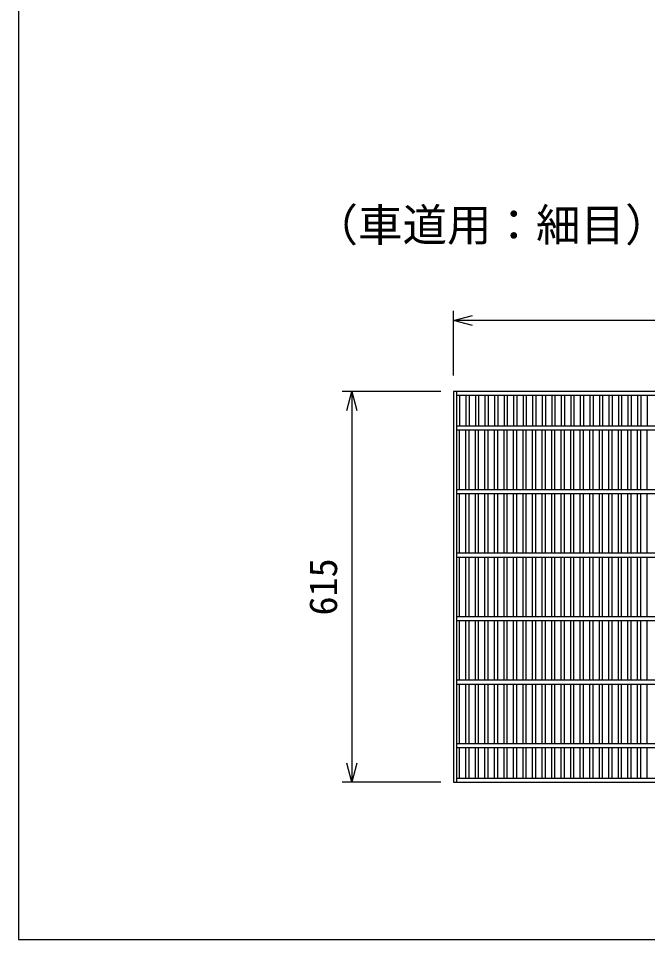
# Model space of a CAD drawing. Units: millimetres, scale not verified. Extents: x -16800 to 16800, y -5940 to 5940.
# Drawn here: x -5654 to -4664, y -342 to 1108 of the extents above; entities that cross this region are included whole.
import ezdxf
from ezdxf.enums import TextEntityAlignment as Align

# ---------------------------------------------------------------- set-up
doc = ezdxf.new("R2010")
doc.units = ezdxf.units.MM
doc.header["$LTSCALE"] = 20
for name, color, linetype, lineweight in [('0-0_DIM', 7, 'Continuous', 25), ('0-2_HATCH', 6, 'Continuous', 25), ('0-6_TXT', 7, 'Continuous', 25)]:
    doc.layers.add(name, color=color, linetype=linetype, lineweight=lineweight)
doc.styles.add('ＭＳ ゴシック', font='')
doc.styles.get('ＭＳ ゴシック').set_extended_font_data('MS Gothic')

msp = doc.modelspace()

# ---------------------------------------------------------------- linework, layer by layer
at = {"layer": '0-0_DIM'}
for p, q in [((-4969.54, 546.14), (-4969.54, 647.73)), ((-3974.54, 632.73), (-4969.54, 632.73)), ((-4989.54, 520.92), (-5144.54, 520.92)), ((-5129.54, 520.92), (-5129.54, -94.08)), ((-4989.54, -94.08), (-5144.54, -94.08))]:
    msp.add_line(p, q, dxfattribs=at)
for points in [[(-4939.54, 624.69), (-4969.54, 632.73), (-4939.54, 640.77)], [(-5137.58, 490.92), (-5129.54, 520.92), (-5121.5, 490.92)], [(-5121.5, -64.08), (-5129.54, -94.08), (-5137.58, -64.08)]]:
    msp.add_lwpolyline(points, dxfattribs=at)
at = {"layer": '0-2_HATCH'}
for p, q in [((-4965.04, 520.92), (-4965.04, -94.08)), ((-3970.04, 514.92), (-4965.04, 514.92)), ((-4960.04, 514.92), (-4960.04, 466.42)), ((-4950.04, 514.92), (-4950.04, 466.42)), ((-4945.04, 514.92), (-4945.04, 466.42)), ((-4935.04, 514.92), (-4935.04, 466.42)), ((-4930.04, 514.92), (-4930.04, 466.42)), ((-4920.04, 514.92), (-4920.04, 466.42)), ((-4915.04, 514.92), (-4915.04, 466.42)), ((-4905.04, 514.92), (-4905.04, 466.42)), ((-4900.04, 514.92), (-4900.04, 466.42)), ((-4890.04, 514.92), (-4890.04, 466.42)), ((-4885.04, 514.92), (-4885.04, 466.42)), ((-4875.04, 514.92), (-4875.04, 466.42)), ((-4870.04, 514.92), (-4870.04, 466.42)), ((-4860.04, 514.92), (-4860.04, 466.42)), ((-4855.04, 514.92), (-4855.04, 466.42)), ((-4845.04, 514.92), (-4845.04, 466.42)), ((-4840.04, 514.92), (-4840.04, 466.42)), ((-4830.04, 514.92), (-4830.04, 466.42)), ((-4825.04, 514.92), (-4825.04, 466.42)), ((-4815.04, 514.92), (-4815.04, 466.42)), ((-4810.04, 514.92), (-4810.04, 466.42)), ((-4800.04, 514.92), (-4800.04, 466.42)), ((-4795.04, 514.92), (-4795.04, 466.42)), ((-4785.04, 514.92), (-4785.04, 466.42)), ((-4780.04, 514.92), (-4780.04, 466.42)), ((-4770.04, 514.92), (-4770.04, 466.42)), ((-4765.04, 514.92), (-4765.04, 466.42)), ((-4755.04, 514.92), (-4755.04, 466.42)), ((-4750.04, 514.92), (-4750.04, 466.42)), ((-4740.04, 514.92), (-4740.04, 466.42)), ((-4735.04, 514.92), (-4735.04, 466.42)), ((-4725.04, 514.92), (-4725.04, 466.42)), ((-4720.04, 514.92), (-4720.04, 466.42)), ((-4710.04, 514.92), (-4710.04, 466.42)), ((-4705.04, 514.92), (-4705.04, 466.42)), ((-4695.04, 514.92), (-4695.04, 466.42)), ((-4690.04, 514.92), (-4690.04, 466.42)), ((-4680.04, 514.92), (-4680.04, 466.42)), ((-4675.04, 514.92), (-4675.04, 466.42)), ((-4665.04, 514.92), (-4665.04, 466.42)), ((-3970.04, 466.42), (-4965.04, 466.42)), ((-4965.04, 460.42), (-3970.04, 460.42)), ((-4960.04, 366.42), (-4960.04, 460.42)), ((-4950.04, 366.42), (-4950.04, 460.42)), ((-4945.04, 366.42), (-4945.04, 460.42)), ((-4935.04, 366.42), (-4935.04, 460.42)), ((-4930.04, 366.42), (-4930.04, 460.42)), ((-4920.04, 366.42), (-4920.04, 460.42)), ((-4915.04, 366.42), (-4915.04, 460.42)), ((-4905.04, 366.42), (-4905.04, 460.42)), ((-4900.04, 366.42), (-4900.04, 460.42)), ((-4890.04, 366.42), (-4890.04, 460.42)), ((-4885.04, 366.42), (-4885.04, 460.42)), ((-4875.04, 366.42), (-4875.04, 460.42)), ((-4870.04, 366.42), (-4870.04, 460.42)), ((-4860.04, 366.42), (-4860.04, 460.42)), ((-4855.04, 366.42), (-4855.04, 460.42)), ((-4845.04, 366.42), (-4845.04, 460.42)), ((-4840.04, 366.42), (-4840.04, 460.42)), ((-4830.04, 366.42), (-4830.04, 460.42)), ((-4825.04, 366.42), (-4825.04, 460.42)), ((-4815.04, 366.42), (-4815.04, 460.42)), ((-4810.04, 366.42), (-4810.04, 460.42)), ((-4800.04, 366.42), (-4800.04, 460.42)), ((-4795.04, 366.42), (-4795.04, 460.42)), ((-4785.04, 366.42), (-4785.04, 460.42)), ((-4780.04, 366.42), (-4780.04, 460.42)), ((-4770.04, 366.42), (-4770.04, 460.42)), ((-4765.04, 366.42), (-4765.04, 460.42)), ((-4755.04, 366.42), (-4755.04, 460.42)), ((-4750.04, 366.42), (-4750.04, 460.42)), ((-4740.04, 366.42), (-4740.04, 460.42)), ((-4735.04, 366.42), (-4735.04, 460.42)), ((-4725.04, 366.42), (-4725.04, 460.42)), ((-4720.04, 366.42), (-4720.04, 460.42)), ((-4710.04, 366.42), (-4710.04, 460.42)), ((-4705.04, 366.42), (-4705.04, 460.42)), ((-4695.04, 366.42), (-4695.04, 460.42)), ((-4690.04, 366.42), (-4690.04, 460.42)), ((-4680.04, 366.42), (-4680.04, 460.42)), ((-4675.04, 366.42), (-4675.04, 460.42)), ((-4665.04, 366.42), (-4665.04, 460.42)), ((-3970.04, 366.42), (-4965.04, 366.42)), ((-4965.04, 360.42), (-3970.04, 360.42)), ((-4960.04, 266.42), (-4960.04, 360.42)), ((-4950.04, 266.42), (-4950.04, 360.42)), ((-4945.04, 266.42), (-4945.04, 360.42)), ((-4935.04, 266.42), (-4935.04, 360.42)), ((-4930.04, 266.42), (-4930.04, 360.42)), ((-4920.04, 266.42), (-4920.04, 360.42)), ((-4915.04, 266.42), (-4915.04, 360.42)), ((-4905.04, 266.42), (-4905.04, 360.42)), ((-4900.04, 266.42), (-4900.04, 360.42)), ((-4890.04, 266.42), (-4890.04, 360.42)), ((-4885.04, 266.42), (-4885.04, 360.42)), ((-4875.04, 266.42), (-4875.04, 360.42)), ((-4870.04, 266.42), (-4870.04, 360.42)), ((-4860.04, 266.42), (-4860.04, 360.42)), ((-4855.04, 266.42), (-4855.04, 360.42)), ((-4845.04, 266.42), (-4845.04, 360.42)), ((-4840.04, 266.42), (-4840.04, 360.42)), ((-4830.04, 266.42), (-4830.04, 360.42)), ((-4825.04, 266.42), (-4825.04, 360.42)), ((-4815.04, 266.42), (-4815.04, 360.42)), ((-4810.04, 266.42), (-4810.04, 360.42)), ((-4800.04, 266.42), (-4800.04, 360.42)), ((-4795.04, 266.42), (-4795.04, 360.42)), ((-4785.04, 266.42), (-4785.04, 360.42)), ((-4780.04, 266.42), (-4780.04, 360.42)), ((-4770.04, 266.42), (-4770.04, 360.42)), ((-4765.04, 266.42), (-4765.04, 360.42)), ((-4755.04, 266.42), (-4755.04, 360.42)), ((-4750.04, 266.42), (-4750.04, 360.42)), ((-4740.04, 266.42), (-4740.04, 360.42)), ((-4735.04, 266.42), (-4735.04, 360.42)), ((-4725.04, 266.42), (-4725.04, 360.42)), ((-4720.04, 266.42), (-4720.04, 360.42)), ((-4710.04, 266.42), (-4710.04, 360.42)), ((-4705.04, 266.42), (-4705.04, 360.42)), ((-4695.04, 266.42), (-4695.04, 360.42)), ((-4690.04, 266.42), (-4690.04, 360.42)), ((-4680.04, 266.42), (-4680.04, 360.42)), ((-4675.04, 266.42), (-4675.04, 360.42)), ((-4665.04, 266.42), (-4665.04, 360.42)), ((-3970.04, 266.42), (-4965.04, 266.42)), ((-4965.04, 260.42), (-3970.04, 260.42)), ((-4960.04, 166.42), (-4960.04, 260.42)), ((-4950.04, 166.42), (-4950.04, 260.42)), ((-4945.04, 166.42), (-4945.04, 260.42)), ((-4935.04, 166.42), (-4935.04, 260.42)), ((-4930.04, 166.42), (-4930.04, 260.42)), ((-4920.04, 166.42), (-4920.04, 260.42)), ((-4915.04, 166.42), (-4915.04, 260.42)), ((-4905.04, 166.42), (-4905.04, 260.42)), ((-4900.04, 166.42), (-4900.04, 260.42)), ((-4890.04, 166.42), (-4890.04, 260.42)), ((-4885.04, 166.42), (-4885.04, 260.42)), ((-4875.04, 166.42), (-4875.04, 260.42)), ((-4870.04, 166.42), (-4870.04, 260.42)), ((-4860.04, 166.42), (-4860.04, 260.42)), ((-4855.04, 166.42), (-4855.04, 260.42)), ((-4845.04, 166.42), (-4845.04, 260.42)), ((-4840.04, 166.42), (-4840.04, 260.42)), ((-4830.04, 166.42), (-4830.04, 260.42)), ((-4825.04, 166.42), (-4825.04, 260.42)), ((-4815.04, 166.42), (-4815.04, 260.42)), ((-4810.04, 166.42), (-4810.04, 260.42)), ((-4800.04, 166.42), (-4800.04, 260.42)), ((-4795.04, 166.42), (-4795.04, 260.42)), ((-4785.04, 166.42), (-4785.04, 260.42)), ((-4780.04, 166.42), (-4780.04, 260.42)), ((-4770.04, 166.42), (-4770.04, 260.42)), ((-4765.04, 166.42), (-4765.04, 260.42)), ((-4755.04, 166.42), (-4755.04, 260.42)), ((-4750.04, 166.42), (-4750.04, 260.42)), ((-4740.04, 166.42), (-4740.04, 260.42)), ((-4735.04, 166.42), (-4735.04, 260.42)), ((-4725.04, 166.42), (-4725.04, 260.42)), ((-4720.04, 166.42), (-4720.04, 260.42)), ((-4710.04, 166.42), (-4710.04, 260.42)), ((-4705.04, 166.42), (-4705.04, 260.42)), ((-4695.04, 166.42), (-4695.04, 260.42)), ((-4690.04, 166.42), (-4690.04, 260.42)), ((-4680.04, 166.42), (-4680.04, 260.42)), ((-4675.04, 166.42), (-4675.04, 260.42)), ((-4665.04, 166.42), (-4665.04, 260.42)), ((-3970.04, 166.42), (-4965.04, 166.42)), ((-4965.04, 160.42), (-3970.04, 160.42)), ((-4960.04, 66.42), (-4960.04, 160.42)), ((-4950.04, 66.42), (-4950.04, 160.42)), ((-4945.04, 66.42), (-4945.04, 160.42)), ((-4935.04, 66.42), (-4935.04, 160.42)), ((-4930.04, 66.42), (-4930.04, 160.42)), ((-4920.04, 66.42), (-4920.04, 160.42)), ((-4915.04, 66.42), (-4915.04, 160.42)), ((-4905.04, 66.42), (-4905.04, 160.42)), ((-4900.04, 66.42), (-4900.04, 160.42)), ((-4890.04, 66.42), (-4890.04, 160.42)), ((-4885.04, 66.42), (-4885.04, 160.42)), ((-4875.04, 66.42), (-4875.04, 160.42)), ((-4870.04, 66.42), (-4870.04, 160.42)), ((-4860.04, 66.42), (-4860.04, 160.42)), ((-4855.04, 66.42), (-4855.04, 160.42)), ((-4845.04, 66.42), (-4845.04, 160.42)), ((-4840.04, 66.42), (-4840.04, 160.42)), ((-4830.04, 66.42), (-4830.04, 160.42)), ((-4825.04, 66.42), (-4825.04, 160.42)), ((-4815.04, 66.42), (-4815.04, 160.42)), ((-4810.04, 66.42), (-4810.04, 160.42)), ((-4800.04, 66.42), (-4800.04, 160.42)), ((-4795.04, 66.42), (-4795.04, 160.42)), ((-4785.04, 66.42), (-4785.04, 160.42)), ((-4780.04, 66.42), (-4780.04, 160.42)), ((-4770.04, 66.42), (-4770.04, 160.42)), ((-4765.04, 66.42), (-4765.04, 160.42)), ((-4755.04, 66.42), (-4755.04, 160.42)), ((-4750.04, 66.42), (-4750.04, 160.42)), ((-4740.04, 66.42), (-4740.04, 160.42)), ((-4735.04, 66.42), (-4735.04, 160.42)), ((-4725.04, 66.42), (-4725.04, 160.42)), ((-4720.04, 66.42), (-4720.04, 160.42)), ((-4710.04, 66.42), (-4710.04, 160.42)), ((-4705.04, 66.42), (-4705.04, 160.42)), ((-4695.04, 66.42), (-4695.04, 160.42)), ((-4690.04, 66.42), (-4690.04, 160.42)), ((-4680.04, 66.42), (-4680.04, 160.42)), ((-4675.04, 66.42), (-4675.04, 160.42)), ((-4665.04, 66.42), (-4665.04, 160.42)), ((-3970.04, 66.42), (-4965.04, 66.42)), ((-4965.04, 60.42), (-3970.04, 60.42)), ((-4960.04, -33.58), (-4960.04, 60.42)), ((-4950.04, -33.58), (-4950.04, 60.42)), ((-4945.04, -33.58), (-4945.04, 60.42)), ((-4935.04, -33.58), (-4935.04, 60.42)), ((-4930.04, -33.58), (-4930.04, 60.42)), ((-4920.04, -33.58), (-4920.04, 60.42)), ((-4915.04, -33.58), (-4915.04, 60.42)), ((-4905.04, -33.58), (-4905.04, 60.42)), ((-4900.04, -33.58), (-4900.04, 60.42)), ((-4890.04, -33.58), (-4890.04, 60.42)), ((-4885.04, -33.58), (-4885.04, 60.42)), ((-4875.04, -33.58), (-4875.04, 60.42)), ((-4870.04, -33.58), (-4870.04, 60.42)), ((-4860.04, -33.58), (-4860.04, 60.42)), ((-4855.04, -33.58), (-4855.04, 60.42)), ((-4845.04, -33.58), (-4845.04, 60.42)), ((-4840.04, -33.58), (-4840.04, 60.42)), ((-4830.04, -33.58), (-4830.04, 60.42)), ((-4825.04, -33.58), (-4825.04, 60.42)), ((-4815.04, -33.58), (-4815.04, 60.42)), ((-4810.04, -33.58), (-4810.04, 60.42)), ((-4800.04, -33.58), (-4800.04, 60.42)), ((-4795.04, -33.58), (-4795.04, 60.42)), ((-4785.04, -33.58), (-4785.04, 60.42)), ((-4780.04, -33.58), (-4780.04, 60.42)), ((-4770.04, -33.58), (-4770.04, 60.42)), ((-4765.04, -33.58), (-4765.04, 60.42)), ((-4755.04, -33.58), (-4755.04, 60.42)), ((-4750.04, -33.58), (-4750.04, 60.42)), ((-4740.04, -33.58), (-4740.04, 60.42)), ((-4735.04, -33.58), (-4735.04, 60.42)), ((-4725.04, -33.58), (-4725.04, 60.42)), ((-4720.04, -33.58), (-4720.04, 60.42)), ((-4710.04, -33.58), (-4710.04, 60.42)), ((-4705.04, -33.58), (-4705.04, 60.42)), ((-4695.04, -33.58), (-4695.04, 60.42)), ((-4690.04, -33.58), (-4690.04, 60.42)), ((-4680.04, -33.58), (-4680.04, 60.42)), ((-4675.04, -33.58), (-4675.04, 60.42)), ((-4665.04, -33.58), (-4665.04, 60.42)), ((-3970.04, -33.58), (-4965.04, -33.58)), ((-4965.04, -39.58), (-3970.04, -39.58)), ((-4960.04, -88.08), (-4960.04, -39.58)), ((-4950.04, -88.08), (-4950.04, -39.58)), ((-4945.04, -88.08), (-4945.04, -39.58)), ((-4935.04, -88.08), (-4935.04, -39.58)), ((-4930.04, -88.08), (-4930.04, -39.58)), ((-4920.04, -88.08), (-4920.04, -39.58)), ((-4915.04, -88.08), (-4915.04, -39.58)), ((-4905.04, -88.08), (-4905.04, -39.58)), ((-4900.04, -88.08), (-4900.04, -39.58)), ((-4890.04, -88.08), (-4890.04, -39.58)), ((-4885.04, -88.08), (-4885.04, -39.58)), ((-4875.04, -88.08), (-4875.04, -39.58)), ((-4870.04, -88.08), (-4870.04, -39.58)), ((-4860.04, -88.08), (-4860.04, -39.58)), ((-4855.04, -88.08), (-4855.04, -39.58)), ((-4845.04, -88.08), (-4845.04, -39.58)), ((-4840.04, -88.08), (-4840.04, -39.58)), ((-4830.04, -88.08), (-4830.04, -39.58)), ((-4825.04, -88.08), (-4825.04, -39.58)), ((-4815.04, -88.08), (-4815.04, -39.58)), ((-4810.04, -88.08), (-4810.04, -39.58)), ((-4800.04, -88.08), (-4800.04, -39.58)), ((-4795.04, -88.08), (-4795.04, -39.58)), ((-4785.04, -88.08), (-4785.04, -39.58)), ((-4780.04, -88.08), (-4780.04, -39.58)), ((-4770.04, -88.08), (-4770.04, -39.58)), ((-4765.04, -88.08), (-4765.04, -39.58)), ((-4755.04, -88.08), (-4755.04, -39.58)), ((-4750.04, -88.08), (-4750.04, -39.58)), ((-4740.04, -88.08), (-4740.04, -39.58)), ((-4735.04, -88.08), (-4735.04, -39.58)), ((-4725.04, -88.08), (-4725.04, -39.58)), ((-4720.04, -88.08), (-4720.04, -39.58)), ((-4710.04, -88.08), (-4710.04, -39.58)), ((-4705.04, -88.08), (-4705.04, -39.58)), ((-4695.04, -88.08), (-4695.04, -39.58)), ((-4690.04, -88.08), (-4690.04, -39.58)), ((-4680.04, -88.08), (-4680.04, -39.58)), ((-4675.04, -88.08), (-4675.04, -39.58)), ((-4665.04, -88.08), (-4665.04, -39.58)), ((-3970.04, -88.08), (-4965.04, -88.08))]:
    msp.add_line(p, q, dxfattribs=at)
msp.add_lwpolyline([(-3965.54, -94.08), (-3965.54, 520.92), (-4969.54, 520.92), (-4969.54, -94.08)], close=True, dxfattribs=at)
at = {"layer": '0-6_TXT'}
msp.add_lwpolyline([(-5654.13, -341.86), (-3154.13, -341.86), (-3154.13, 2508.14), (-5654.13, 2508.14)], close=True, dxfattribs=at)

# ---------------------------------------------------------------- texts
at = {"layer": '0-0_DIM', "style": 'ＭＳ ゴシック'}
msp.add_text('（車道用：細目）', height=51.32, dxfattribs=at).set_placement((-5189.76, 742.21), align=Align.BOTTOM_LEFT)
msp.add_text('615', height=43.99, rotation=90, dxfattribs=at).set_placement((-5139.54, 168.42), align=Align.BOTTOM_LEFT)

doc.saveas('drawing.dxf')
